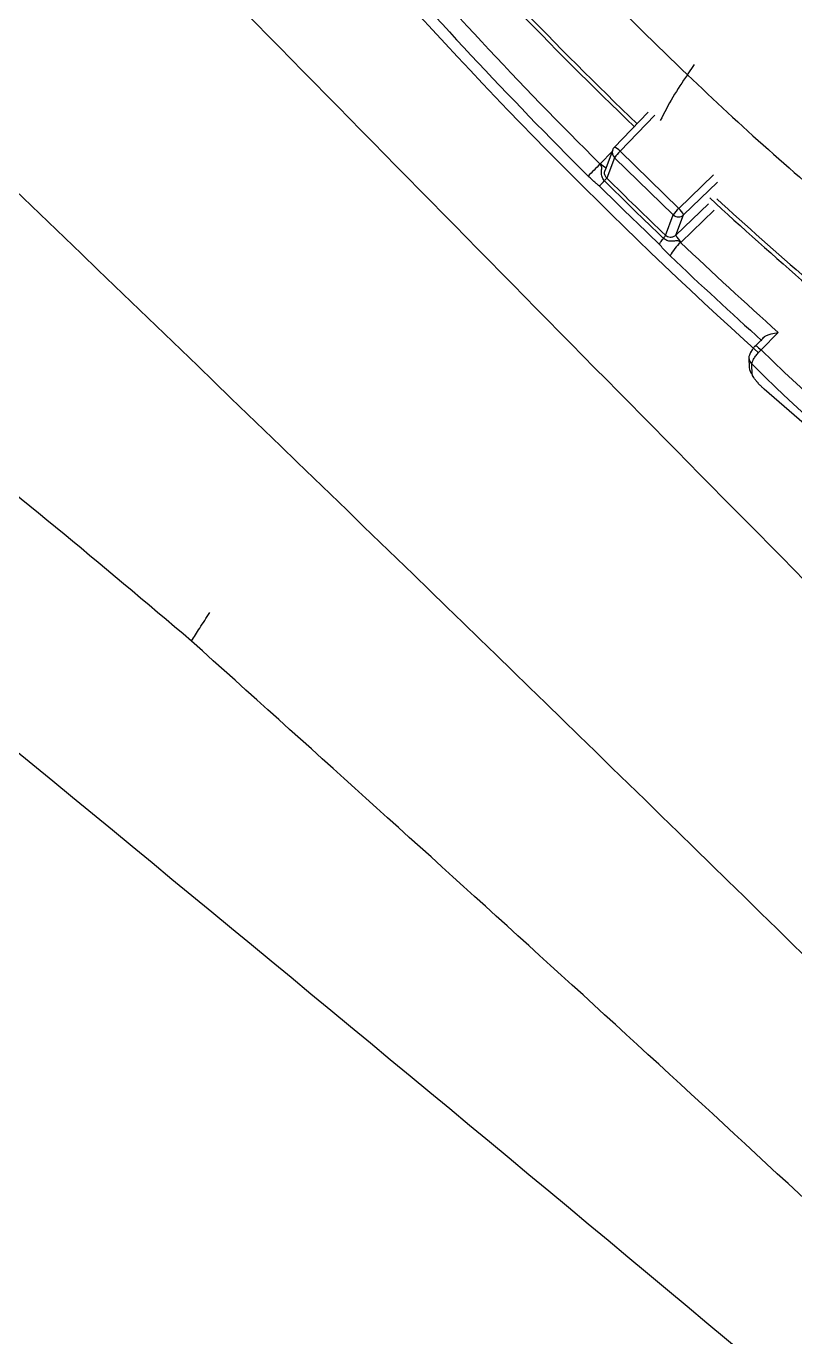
# Model space of a CAD drawing. Extents: x 400 to 501, y 484 to 634.
# Drawn here: x 486.217 to 486.831, y 584.184 to 585.23 of the extents above; entities that cross this region are included whole.
import ezdxf

# ---------------------------------------------------------------- set-up
doc = ezdxf.new("R2010")
doc.units = 0
doc.header["$MEASUREMENT"] = 0
doc.layers.add('DIM', color=3, linetype='Continuous')
doc.layers.add('GEOMETRY', color=3, linetype='Continuous', lineweight=25)

# ---------------------------------------------------------------- blocks, each defined once
blk = doc.blocks.new('2026 GRANDEE')
at = {"layer": 'GEOMETRY', "ltscale": 16}
for p, q in [((36.3202, -11.6491), (36.3259, -11.6409)), ((36.2889, -11.679), (36.2619, -11.7071)), ((36.2665, -11.7102), (36.2942, -11.6814)), ((36.2508, -11.72), (36.2602, -11.7103)), ((36.2606, -11.7091), (36.2545, -11.7253)), ((36.3133, -11.7558), (36.2665, -11.7102)), ((36.262, -11.7153), (36.2559, -11.7316)), ((36.3089, -11.7609), (36.262, -11.7153)), ((36.2542, -11.7264), (36.2546, -11.7252)), ((36.3133, -11.7558), (36.3411, -11.7289)), ((36.3172, -11.761), (36.3442, -11.7348)), ((36.337, -11.752), (36.3111, -11.7772)), ((36.3027, -11.7773), (36.3089, -11.7609)), ((36.3111, -11.7772), (36.3172, -11.761)), ((36.3415, -11.7571), (36.3152, -11.7826)), ((36.3823, -11.8578), (36.3746, -11.8655)), ((36.379, -11.8685), (36.3927, -11.8547)), ((36.3745, -11.8655), (36.3804, -11.8595)), ((36.3693, -11.875), (36.3695, -11.8828)), ((36.3715, -11.8694), (36.3706, -11.8706)), ((36.3719, -11.8881), (36.3717, -11.8802))]:
    blk.add_line(p, q, dxfattribs=at)
at = {"layer": 'GEOMETRY', "ltscale": 16, "flags": 128}
for points in [[(36.3742, -11.8658), (36.3743, -11.8655), (36.3745, -11.8654), (36.3749, -11.8655), (36.3755, -11.8658), (36.3762, -11.8663), (36.377, -11.8669), (36.378, -11.8677), (36.379, -11.8685)], [(36.3693, -11.8747), (36.3693, -11.8749), (36.3693, -11.875)], [(36.7832, -12.1694), (36.7549, -12.1634), (36.7188, -12.1486), (36.6755, -12.1253), (36.6259, -12.0939), (36.5707, -12.055), (36.5109, -12.0092), (36.4475, -11.9572), (36.3816, -11.9001)]]:
    blk.add_lwpolyline(points, dxfattribs=at)
at = {"layer": 'GEOMETRY', "ltscale": 16}
for centre, radius, start, end in [((34.028, -13.9296), 3.3339, 37.2111, 51.7657), ((38.8164, -9.054), 3.66, 221.7437, 226.0843), ((38.7677, -9.1036), 3.5873, 221.793, 226.0942), ((38.3063, -9.5653), 2.8787, 222.2555, 226.376), ((38.7291, -9.227), 3.5157, 220.7414, 225.1703), ((38.7758, -9.1807), 3.595, 220.8787, 225.1637), ((39.0558, -8.9069), 3.9953, 221.1742, 227.8845), ((36.5548, -11.8123), 0.2858, 145.1736, 153.7197), ((38.0259, -9.8687), 2.4656, 226.2278, 230.3173), ((36.2661, -11.7111), 0.0058, 159.602, 226.0977), ((36.2661, -11.7112), 0.00591, 136.0887, 159.3402), ((36.2595, -11.7155), 0.0088, 37.4016, 74.0919), ((36.2884, -11.7338), 0.0322, 132.9116, 144.9417), ((36.6074, -12.0806), 0.5071, 134.7328, 136.2558), ((36.2638, -11.7077), 0.0178, 223.4731, 241.4331), ((36.2291, -11.7091), 0.035, 315.1971, 319.8746), ((38.8694, -9.0927), 3.7141, 225.277, 226.286), ((38.9181, -9.044), 3.7915, 225.277, 226.286), ((38.8857, -9.0765), 3.7399, 225.277, 226.286), ((38.3777, -9.541), 3.0047, 227.2483, 231.2499), ((38.2989, -9.6215), 2.8888, 227.4019, 231.2482), ((36.3353, -11.7794), 0.0322, 132.9116, 144.9417), ((36.3131, -11.7566), 0.00595, 225.5778, 313.5207), ((36.305, -11.766), 0.0132, 22.47, 50.6529), ((36.2952, -11.774), 0.00819, 316.2728, 336.7411), ((36.3381, -11.8095), 0.0354, 131.2644, 153.3787), ((36.3241, -11.7716), 0.0142, 203.2332, 231.0139), ((38.722, -9.25), 3.4943, 226.4573, 228.1938), ((38.768, -9.2034), 3.5733, 226.4598, 228.0591), ((37.3397, -10.8885), 1.3724, 225.5697, 242.9631), ((36.3768, -11.8747), 0.0075, 181.8019, 227.0508), ((36.377, -11.8826), 0.0075, 181.8014, 227.0508), ((37.3096, -10.9326), 1.3332, 225.2961, 243.9978), ((36.3825, -11.8999), 0.000844, 196.1668, 260.4879)]:
    blk.add_arc(centre, radius, start, end, dxfattribs=at)
for points, knots in [([(33.1112, -8.6122), (33.301, -8.8166), (33.6802, -9.2249), (34.2607, -9.8374), (34.8462, -10.4484), (35.4368, -11.0578), (36.0312, -11.6653), (36.6288, -12.2707), (37.2294, -12.8738), (37.8326, -13.4744), (38.4383, -14.0724), (39.0461, -14.6672), (39.6559, -15.2581), (40.2672, -15.8439), (40.8801, -16.4248), (41.2887, -16.8043), (41.4933, -16.9943)], [0, 0, 0, 0, 0.071643, 0.14309, 0.214489, 0.285889, 0.357236, 0.428542, 0.499851, 0.571188, 0.642541, 0.713932, 0.785365, 0.856798, 0.928296, 1, 1, 1, 1]), ([(38.8374, -14.8197), (38.8022, -14.782), (38.4988, -14.4574), (37.9155, -13.8556), (37.0879, -13.0154), (36.2484, -12.1872), (35.3987, -11.37), (34.5384, -10.5651), (33.6682, -9.7712), (33.08, -9.2542), (32.7855, -8.9953)], [0, 0, 0, 0, 0.0184337, 0.1586189, 0.298737, 0.4387906, 0.5788851, 0.7191168, 0.8593695, 1, 1, 1, 1]), ([(33.9473, -9.1847), (34.1002, -9.3342), (34.4079, -9.635), (34.8583, -10.0743), (35.2854, -10.4909), (35.6745, -10.8705), (36.0618, -11.2485), (36.4558, -11.6334), (36.8653, -12.0343), (37.205, -12.3676), (37.478, -12.6357), (37.687, -12.841), (37.8968, -13.0474), (38.1182, -13.2654), (38.3623, -13.5059), (38.6355, -13.7754), (38.9498, -14.0858), (39.3071, -14.439), (39.7095, -14.837), (40.1476, -15.2705), (40.6071, -15.7254), (40.921, -16.0353), (41.0767, -16.1891)], [0, 0, 0, 0, 0.064169, 0.129138, 0.188802, 0.243183, 0.292269, 0.351201, 0.408497, 0.464259, 0.494029, 0.523343, 0.552198, 0.58236, 0.616633, 0.655052, 0.697622, 0.749248, 0.805908, 0.86759, 0.934316, 1, 1, 1, 1]), ([(37.5496, -12.6402), (37.1211, -12.2214), (36.4624, -11.5777), (35.2649, -10.4291), (34.4992, -9.6963), (33.9659, -9.1859)], [0, 0, 0, 0, 0.360925, 0.55487, 1, 1, 1, 1]), ([(39.5251, -15.4518), (39.298, -15.2418), (38.7513, -14.7364), (37.8656, -13.9502), (36.8722, -13.0923), (35.8636, -12.2493), (34.8415, -11.4221), (33.8077, -10.6101), (33.1093, -10.0836), (32.76, -9.8203)], [0, 0, 0, 0, 0.105959, 0.254966, 0.403973, 0.55298, 0.701986, 0.850993, 1, 1, 1, 1]), ([(39.7927, -17.8288), (39.5267, -17.5294), (38.9972, -16.9336), (38.1493, -16.0898), (37.2847, -15.2735), (36.3973, -14.4849), (35.4987, -13.7223), (34.5911, -12.9819), (33.6654, -12.2723), (32.7101, -11.589), (32.0461, -11.1694), (31.7122, -10.9583)], [0, 0, 0, 0, 0.113392, 0.225638, 0.337341, 0.448782, 0.560233, 0.669481, 0.778832, 0.888788, 1, 1, 1, 1]), ([(39.3403, -18.3188), (39.2421, -18.1952), (39.0437, -17.9454), (38.7328, -17.5736), (38.408, -17.1999), (38.0687, -16.8252), (37.7247, -16.4607), (37.3161, -16.0443), (36.8313, -15.573), (36.2474, -15.036), (35.7044, -14.5629), (35.2225, -14.1602), (34.82, -13.8352), (34.4245, -13.527), (34.0364, -13.2352), (33.6442, -12.9511), (33.1606, -12.6142), (32.5822, -12.2331), (31.9193, -11.8235), (31.474, -11.572), (31.2546, -11.448)], [0, 0, 0, 0, 0.044709, 0.090349, 0.13691, 0.184379, 0.232745, 0.277954, 0.348418, 0.422679, 0.500679, 0.550525, 0.598903, 0.645795, 0.691185, 0.735062, 0.781563, 0.856423, 0.929252, 1, 1, 1, 1]), ([(35.9245, -12.101), (35.8523, -12.04), (35.7068, -11.9172), (35.4783, -11.7583), (35.2479, -11.6252), (35.062, -11.5363), (34.9602, -11.5068), (34.9302, -11.4981)], [0, 0, 0, 0, 0.222848, 0.448499, 0.675871, 0.904748, 1, 1, 1, 1]), ([(36.2505, -11.7204), (36.2506, -11.7203), (36.2507, -11.7202), (36.2508, -11.72), (36.2508, -11.72)], [0, 0, 0, 0, 0.560111, 1, 1, 1, 1]), ([(36.2539, -11.7338), (36.2534, -11.733), (36.2521, -11.7312), (36.2515, -11.7281), (36.2516, -11.7254), (36.2519, -11.7237), (36.2519, -11.7227), (36.2515, -11.7217), (36.2509, -11.7209), (36.2505, -11.7204)], [0, 0, 0, 0, 0.187168, 0.440825, 0.645902, 0.755708, 0.805043, 0.860514, 1, 1, 1, 1]), ([(36.2501, -11.738), (36.25, -11.7379), (36.2498, -11.7377), (36.2495, -11.7375), (36.2485, -11.7367), (36.2468, -11.7353), (36.2441, -11.7329), (36.2421, -11.731), (36.2411, -11.73)], [0, 0, 0, 0, 0.025578, 0.057398, 0.105799, 0.360989, 0.665099, 1, 1, 1, 1]), ([(36.2559, -11.7316), (36.2554, -11.731), (36.2543, -11.7296), (36.2539, -11.7272), (36.2544, -11.7259), (36.2546, -11.7253)], [0, 0, 0, 0, 0.367072, 0.750889, 1, 1, 1, 1]), ([(36.3065, -11.7937), (36.3051, -11.7923), (36.3029, -11.7901), (36.3003, -11.7873), (36.2991, -11.7858), (36.2984, -11.785), (36.2981, -11.7847), (36.298, -11.7846), (36.2979, -11.7845)], [0, 0, 0, 0, 0.458952, 0.719375, 0.915263, 0.952294, 0.979136, 1, 1, 1, 1]), ([(36.3148, -11.7829), (36.3143, -11.7826), (36.3135, -11.782), (36.312, -11.7814), (36.3101, -11.7819), (36.3079, -11.7821), (36.3056, -11.7819), (36.3033, -11.7812), (36.302, -11.7803), (36.3011, -11.7797)], [0, 0, 0, 0, 0.121504, 0.210955, 0.316294, 0.528485, 0.667089, 0.790586, 1, 1, 1, 1]), ([(36.3111, -11.7772), (36.3104, -11.7777), (36.309, -11.7787), (36.3066, -11.779), (36.3043, -11.7785), (36.3033, -11.7777), (36.3027, -11.7773)], [0, 0, 0, 0, 0.269251, 0.553659, 0.780363, 1, 1, 1, 1]), ([(36.3152, -11.7826), (36.3151, -11.7827), (36.315, -11.7828), (36.3149, -11.7829), (36.3148, -11.7829)], [0, 0, 0, 0, 0.5597482, 1, 1, 1, 1]), ([(36.3804, -11.8595), (36.3808, -11.859), (36.3816, -11.8579), (36.384, -11.8567), (36.3877, -11.8556), (36.3907, -11.8551), (36.3927, -11.8547)], [0, 0, 0, 0, 0.195202, 0.40275, 0.62715, 1, 1, 1, 1]), ([(36.3744, -11.8654), (36.3741, -11.8657), (36.3736, -11.8663), (36.3727, -11.8674), (36.3719, -11.8687), (36.371, -11.87), (36.3703, -11.8714), (36.3697, -11.8728), (36.3693, -11.8741), (36.3693, -11.8748), (36.3693, -11.8752)], [0, 0, 0, 0, 0.100442, 0.20823, 0.323325, 0.445512, 0.574595, 0.710244, 0.852186, 1, 1, 1, 1]), ([(36.3717, -11.8802), (36.3717, -11.8797), (36.3717, -11.8789), (36.3725, -11.8771), (36.3733, -11.8756), (36.3744, -11.8739), (36.3761, -11.8715), (36.378, -11.8696), (36.379, -11.8685)], [0, 0, 0, 0, 0.212271, 0.377509, 0.495493, 0.566066, 0.762293, 1, 1, 1, 1]), ([(36.3716, -11.8877), (36.3717, -11.8879), (36.3718, -11.8881), (36.372, -11.8883), (36.372, -11.8883)], [0, 0, 0, 0, 0.972634, 1, 1, 1, 1]), ([(36.3816, -11.9001), (36.3811, -11.8996), (36.3799, -11.8985), (36.378, -11.8966), (36.3761, -11.8946), (36.3744, -11.8925), (36.3731, -11.8907), (36.3721, -11.8891), (36.372, -11.8884), (36.3719, -11.8881)], [0, 0, 0, 0, 0.113283, 0.242329, 0.394971, 0.52953, 0.680951, 0.841517, 1, 1, 1, 1]), ([(35.9245, -12.101), (35.9266, -12.0977), (35.9308, -12.0908), (35.9364, -12.0825), (35.9392, -12.0783)], [0, 0, 0, 0, 0.490978, 1, 1, 1, 1]), ([(37.5487, -13.6807), (37.546, -13.6777), (37.3752, -13.4895), (37.0185, -13.1291), (36.4814, -12.602), (36.11, -12.2679), (35.9245, -12.101)], [0, 0, 0, 0, 0.005367, 0.337184, 0.669008, 1, 1, 1, 1])]:
    blk.add_open_spline(points, degree=3, knots=knots, dxfattribs=at)
for points in [[(36.2501, -11.738), (36.2502, -11.7378), (36.2504, -11.7375), (36.2513, -11.7365), (36.2525, -11.7353), (36.2534, -11.7343), (36.2539, -11.7338)], [(36.2979, -11.7845), (36.298, -11.7843), (36.2981, -11.7839), (36.2988, -11.7828), (36.2998, -11.7814), (36.3007, -11.7802), (36.3011, -11.7797)]]:
    blk.add_open_spline(points, degree=3, dxfattribs=at)

msp = doc.modelspace()

# ---------------------------------------------------------------- block references
at = {"layer": 'DIM'}
msp.add_blockref('2026 GRANDEE', (450.4248, 596.8403), dxfattribs=at)

doc.saveas('drawing.dxf')
